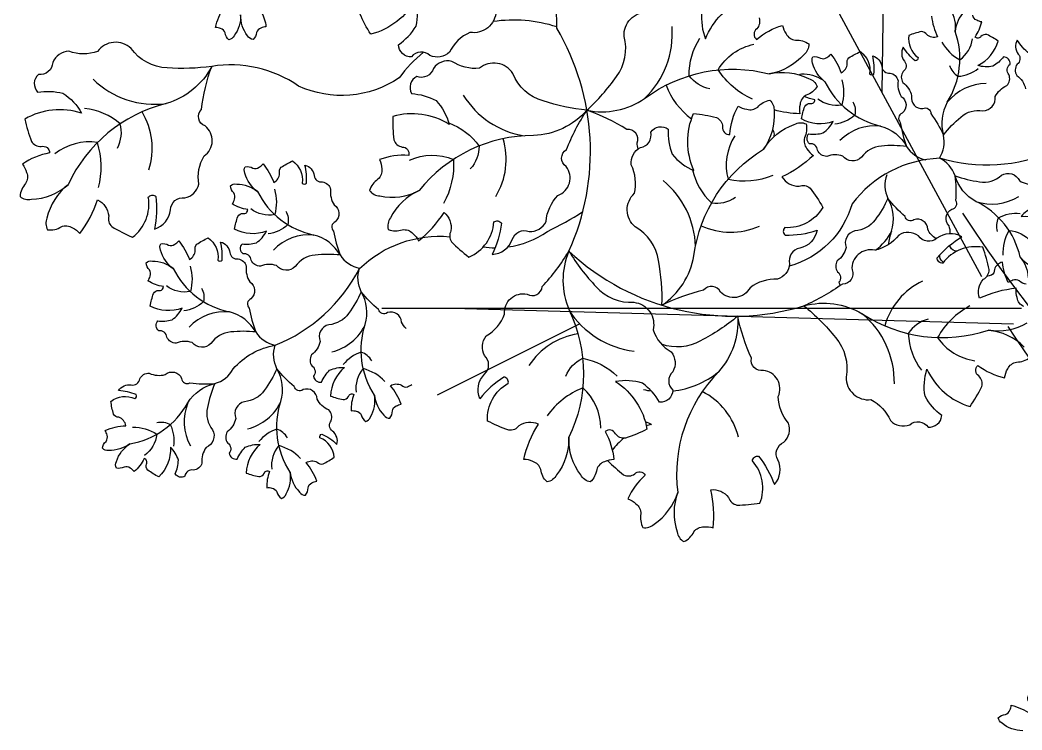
# Model space of a CAD drawing. Header units: millimetres. Extents: x 228.39 to 232.01, y 86.87 to 92.76.
# Drawn here: x 228.4269 to 228.8613, y 91.0275 to 91.3351 of the extents above; entities that cross this region are included whole.
import ezdxf

# ---------------------------------------------------------------- set-up
doc = ezdxf.new("R2010")
doc.units = ezdxf.units.MM
for name, color, linetype in [('62', 62, 'Continuous'), ('63', 63, 'Continuous'), ('CauleArvore', 253, 'Continuous')]:
    doc.layers.add(name, color=color, linetype=linetype)

msp = doc.modelspace()

# ---------------------------------------------------------------- linework, layer by layer
at = {"layer": '62'}
for points in [[(228.6596343948269, 91.33210363357485, 0.1141174530393284), (228.6319596644679, 91.33440694803514, -0.2620553651360283)], [(228.7259928079941, 91.30527370146207, -0.1876286218963192), (228.7170050413535, 91.31094420060866, -0.1520058651265381), (228.7216848950072, 91.32716895142717)], [(228.8265491857798, 91.32552559204387, 0.1413864367129372), (228.834329550604, 91.3178248803946, 0.210122964771746), (228.8398174629003, 91.32699412106773, 0.210122964771746)], [(228.7444151649609, 91.30077775079835, -0.1413864367129372), (228.7295578228377, 91.31348154611061, -0.210122964771746), (228.7450612697087, 91.32460702521436, -0.210122964771746)], [(228.6018139946433, 91.32113492545318, 0.0624996626209866), (228.5912328517979, 91.31001821376937, -0.2620553651360283), (228.5476711078539, 91.30647838716096, 0.1928727074293483), (228.5100470377525, 91.31501602857682)], [(228.5100470377525, 91.31501602857682, -0.2043996860364353), (228.4902545918323, 91.29886890716915, 0.2279428046577944), (228.4477985797738, 91.26376019096207, 0.2279428046577944)], [(228.6726686559909, 91.29598225094024, 0.2043996860364329), (228.6976954571111, 91.30109396992195, -0.2279428046577942), (228.7517451228474, 91.31176020390676, -0.2279428046577942)], [(228.8299147859857, 91.31545373549076, 0.1876286218963192), (228.8334971940567, 91.31070161862849, 0.1520058651265381), (228.8423340896749, 91.31406766960546)], [(228.783187343407, 91.30920669966049, -0.1413864367129372), (228.7831518064723, 91.29825983829161, -0.210122964771746), (228.7727827100219, 91.30084324586659, -0.210122964771746)], [(228.7758425581397, 91.30835349637543, 0.2279428046577942), (228.7999904327613, 91.28915197403549, -0.2043996860364329), (228.8112454980661, 91.28032371052468, 0.2049975904848279), (228.8195991312778, 91.27446767720737, 0.2049975904848279)], [(228.469114696165, 91.27959937074726, 0.1876286218963192), (228.4704097048075, 91.29014723604656, 0.152005865126538), (228.4548841529155, 91.29678807995307)], [(228.7879474165165, 91.29971400440756, -0.1876286218963192), (228.7887857147148, 91.29382218648857, -0.1520058651265381), (228.7801642896233, 91.28993733736169)], [(228.6726686559909, 91.29598225094024, -0.2043996860364367), (228.649576218293, 91.28506392843057, 0.2279428046577933), (228.5999280728601, 91.26118513933446)], [(228.6127901469019, 91.2905495451776, -0.1487400713347152), (228.6259244160424, 91.2804977445734, -0.1876286218963192), (228.6221328977281, 91.27057006112614, -0.1876286218963192)], [(228.7367682766088, 91.28494408590576, 0.2101229647717458), (228.7338752304052, 91.26608239367428, 0.1413864367129372), (228.7533463970458, 91.26781464653033)], [(228.705211347772, 91.21152588429904, 0.2043996860364367), (228.7190634735682, 91.23298722293816, -0.2279428046577933), (228.7492463698192, 91.27907548269614)], [(228.5957463777634, 91.27432503050285, -0.2101229647717458), (228.6148245672967, 91.27471978904244, -0.1413864367129372), (228.6105540450119, 91.25564389667225)], [(228.8748464770351, 91.27832842587652, -0.1802530025354734), (228.8256331756325, 91.27517108761465, 0.2251438523393833), (228.7875910783026, 91.25545727709991, -0.2626849896690132), (228.7604035298027, 91.2284571627068, -0.09065442908466861)], [(228.8605098675532, 91.23238084658071, 0.2279428046577942), (228.8412802937279, 91.25650638904938, -0.2043996860364329), (228.832290393644, 91.26763277337291, 0.2049975904848279), (228.825461897519, 91.2752122162758, 0.2049975904848279)], [(228.7184489291025, 91.27017498133505, 0.1487400713347152), (228.7266916577887, 91.25583604326258, 0.1876286218963192), (228.737030795815, 91.25829301998839, 0.1876286218963192)], [(228.5372117022535, 91.26174754564262, -0.1413864367129372), (228.5373422458669, 91.25080140499543, -0.210122964771746), (228.5269351495206, 91.25322720414893, -0.210122964771746)], [(228.5421152426217, 91.25232815866521, -0.1876286218963192), (228.5430428299854, 91.24644973677304, -0.1520058651265381), (228.5344813347434, 91.24243453782815)], [(228.6383888091874, 91.23677878732772, 0.1197327725187678), (228.6555244201965, 91.2434987116189, 0.03023788206227329), (228.6708810756938, 91.25207054270813, -0.1841083703680773)], [(228.8506494844868, 91.24351373765045, -0.1876286218963192), (228.8511531259297, 91.24944354435529, -0.1520058651265381), (228.8604259516561, 91.25129711560922)], [(228.5375865408264, 91.19421932685319, 0.1802530025354734), (228.5740568780381, 91.22741318657911, -0.2173875366482725), (228.6131987830821, 91.2412215989234, 0.2835782542006574)], [(228.8531607215681, 91.23319563474854, -0.1413864367129372), (228.855649017487, 91.24385600153975, -0.210122964771746), (228.8651752323047, 91.23901416437387, -0.210122964771746)], [(228.6277176333776, 91.23679908583657, 0.03334307076131927), (228.6328974114794, 91.23642267047937, 0.03023788206227329)], [(228.6648581796444, 91.23494470167184, 0.2043996860364353), (228.6649599888418, 91.20940140352646, -0.2279428046577944), (228.6648137224064, 91.15430953915654, -0.2279428046577944)], [(228.5006519126688, 91.22840194260738, -0.1413864367129372), (228.5007824562822, 91.21745580196017, -0.210122964771746), (228.4903753599359, 91.21988160111368, -0.210122964771746)], [(228.5805892374767, 91.17259789083752, -0.2279428046577942), (228.5766044670792, 91.20319102591372, 0.2043996860364329), (228.5748511583958, 91.21738752690139, -0.2049975904848279), (228.5741463304111, 91.22756492988843, -0.2049975904848279)], [(228.505555453037, 91.21898255562996, -0.1876286218963192), (228.5064830404007, 91.2131041337378, -0.1520058651265381), (228.4979215451587, 91.2090889347929)], [(228.766746037013, 91.2112651517439, -0.2043996860364353), (228.7920554280522, 91.20781476473962, 0.2279428046577944), (228.8466907740968, 91.20073564924337, 0.2279428046577944)], [(228.7380370305128, 91.20679675785644, -0.2043996860364329), (228.7296877199884, 91.18265634652973, 0.2279428046577942), (228.7120261280928, 91.13047202814444, 0.2279428046577942)], [(228.8205667982824, 91.20550998918908, 0.1876286218963192), (228.8119724904839, 91.19925919858137, 0.152005865126538), (228.8177119809726, 91.18337833530909)], [(228.4744970108892, 91.15148899029482, 0.2279428046577928), (228.4997076838312, 91.16927213621226, -0.2043996860364349), (228.5113416326053, 91.17759475404283, 0.2049975904848281), (228.5193081058829, 91.18396747854396, -0.1730102318134612), (228.5375865408264, 91.19421932685319, -0.1730102318134612)], [(228.5440294478921, 91.13925228780226, -0.2279428046577942), (228.5400446774945, 91.16984542287847, 0.2043996860364329), (228.5382913688111, 91.18404192386615, -0.2049975904848279), (228.5375865408264, 91.19421932685319, -0.2049975904848279)], [(228.5794361778522, 91.18742485516907, 0.1876286218963192), (228.5748222112884, 91.19118352179528, 0.1520058651265381), (228.5670453582409, 91.1858037838812)], [(228.6635062074756, 91.18083399653037, -0.1876286218963192), (228.670829984338, 91.18853443822074, -0.152005865126538), (228.6858211108369, 91.18076207077978)], [(228.5851105132002, 91.17844869354332, 0.1413864367129372), (228.5757157212588, 91.18406767219436, 0.210122964771746), (228.5725772730115, 91.17385286438937, 0.210122964771746)], [(228.4757409506857, 91.1587777789632, -0.1413864367129372), (228.4862372300837, 91.15566921731795, -0.210122964771746), (228.4808456141102, 91.14644302454475, -0.210122964771746)], [(228.4861884526427, 91.16068021477862, -0.1876286218963192), (228.492078568459, 91.15983003954385, -0.1520058651265381), (228.4933857058053, 91.15046454888378)], [(228.5428763882676, 91.15407925213383, 0.1876286218963192), (228.5382624217036, 91.15783791876004, 0.1520058651265381), (228.5304855686562, 91.15245818084595)], [(228.5485507236155, 91.14510309050807, 0.1413864367129372), (228.5391559316741, 91.1507220691591, 0.210122964771746), (228.5360174834267, 91.14050726135413, 0.210122964771746)]]:
    msp.add_lwpolyline(points, format="xyb", dxfattribs=at)
for centre, radius, start, end in [((228.554668698096, 91.33229124022877), 0.1049658643867444, 359.5821735404677, 54.45095799120666), ((228.5692197840578, 91.2782012615914), 0.1049658643867444, 335.6631018363221, 30.53188628706008), ((228.6710222102419, 91.32908980802115), 0.03866819170092113, 313.614132344748, 4.746641409419472), ((228.7987387349598, 91.31837342272648), 0.03559504258891227, 327.917719804394, 19.28079057527238), ((228.4854496479455, 91.33723740419033), 0.03866819170092113, 226.0055660181356, 277.1380750828056), ((228.7358215313101, 91.3171617169353), 0.03055347511947142, 199.6128700170281, 234.4005470104001), ((228.845761654079, 91.28588383734154), 0.02165418735251583, 90.01600102915677, 141.1485100938255), ((228.651815149967, 91.3230647994898), 0.03866819170092113, 212.1024550352077, 260.4901109255426), ((228.844700747316, 91.29038590487488), 0.01822652723244424, 150.1145442863874, 196.3230004717689), ((228.4536900222813, 91.27950909618193), 0.03055347511947142, 342.2726280196243, 31.13933741052608), ((228.7977120272047, 91.26761798466943), 0.02165418735251583, 83.96028596669156, 135.092795031362), ((228.6071149711048, 91.27465895916512), 0.03055347511947142, 328.3695170366965, 17.23622642759876), ((228.8145929362348, 91.28227872527259), 0.01296417636406003, 326.9698917134426, 13.30986666352196), ((228.4569397714927, 91.25859466797043), 0.02370610377805731, 81.35543052559544, 128.8215374822393), ((228.4268564855041, 91.27150061850017), 0.03525592437372765, 345.1893495015026, 17.37937132104682), ((228.8148145187072, 91.26356627279759), 0.01296417636406003, 159.9223847756048, 206.262359725683), ((228.6810971381167, 91.23575062458923), 0.03866819170092113, 1.975074499317318, 50.36273038965277), ((228.5616810577511, 91.27677503186911), 0.03559504258891227, 206.6972816068433, 258.060352377721), ((228.7872899314595, 91.24891691287814), 0.01822652723244424, 343.0670373485498, 29.2754935339308), ((228.8483274227095, 91.27698178411308), 0.02165418735251583, 251.0077929045287, 302.140301969199), ((228.734946483584, 91.27371744379478), 0.03055347511947142, 245.2289589972623, 294.095668388164), ((228.5523656629939, 91.22038397316746), 0.02165418735251583, 84.82956208829077, 135.9620711529593), ((228.5498656035428, 91.22427548161224), 0.01822652723244424, 29.65507171034712, 75.86352789572805), ((228.7852469108802, 91.2530666360192), 0.02165418735251583, 305.4219098812204, 334.101003155987), ((228.8383557061311, 91.23194356929163), 0.03559504258891227, 160.8702128665557, 170.6487373789969), ((228.5766181948867, 91.24029127087131), 0.01296417636406003, 212.6682055185941, 259.0081804686739), ((228.7364039104147, 91.31174991695707), 0.1049658643867444, 227.0304562442677, 286.8020835885392), ((228.5251212681663, 91.24342942883386), 0.03559504258891227, 206.6972816068433, 258.060352377721), ((228.8311579992054, 91.1942959276178), 0.03055347511947142, 115.3011106397776, 164.1678200306802), ((228.6976452303182, 91.23006305977769), 0.03866819170092113, 212.2986277218999, 263.4311367865714), ((228.8553224947594, 91.18014490061016), 0.03525592437372765, 118.2178321216569, 150.4078539412012), ((228.5158058734092, 91.1870383701322), 0.02165418735251583, 84.82956208829077, 135.9620711529593), ((228.5133058139581, 91.190929878577), 0.01822652723244424, 29.65507171034712, 75.86352789572805), ((228.7672862077099, 91.17812108236356), 0.03866819170092113, 359.0340486382894, 50.16655770295989), ((228.5569838581834, 91.21235265985398), 0.02165418735251583, 283.8377702129154, 334.9702792775901), ((228.540058405302, 91.20694566783607), 0.01296417636406003, 212.6682055185941, 259.0081804686739), ((228.6732346304036, 91.16886376256232), 0.03055347511947142, 98.29736539418016, 147.1640747850824), ((228.8442292462846, 91.21094274945101), 0.02370610377805731, 214.3839131457492, 261.8500201023937), ((228.7054312411655, 91.21277033471682), 0.03866819170092113, 276.5737147846837, 308.8510530801119), ((228.6840948120441, 91.14305231422085), 0.03525592437372765, 112.0573314836596, 144.2473533032041), ((228.6550175334572, 91.15808825532619), 0.02370610377805731, 0.6151653224673972, 48.08127227911143), ((228.7054312411655, 91.21277033471682), 0.03866819170092113, 257.7185440154414, 262.7330235547149), ((228.7087592933923, 91.14696641814476), 0.03055347511947142, 13.98560601692947, 62.85231540783141), ((228.5197350532435, 91.16103755642196), 0.02165418735251583, 157.6491857757407, 208.7816948404098), ((228.5204240685987, 91.17900705681873), 0.02165418735251583, 283.8377702129154, 334.9702792775901)]:
    msp.add_arc(centre, radius, start, end, dxfattribs=at)
at = {"layer": '63'}
for points in [[(228.6332704654614, 91.33892619634484, -0.4530091558014004), (228.6219773456064, 91.32973442363388, 0.1775881189196833), (228.6130889443272, 91.3211024274804, -0.3028472262875391), (228.6046369842012, 91.31971273672892, 0.4445358973400543), (228.5966229183804, 91.31912192910296, -0.4200628682774251), (228.5909911715232, 91.32439404734181, 0.1027662192553072), (228.5985912640276, 91.33238201497765, 0.1249756271620594), (228.5983824588968, 91.34413488416311, -0.2129696122085123), (228.578930194925, 91.32893320460923, -0.03433418913963757), (228.5742510889267, 91.33783918544873, -0.2633611240476315)], [(228.7225048952658, 91.33855155968025, 0.1249756271620583), (228.7240906129596, 91.3269042839014, -0.2129696122085104), (228.7416258159419, 91.34428238193485, -0.03433418913963267)], [(228.5313496919073, 91.33891026706219, -0.105188829234163), (228.5335495143392, 91.33211852577696, 0.1018354407082667), (228.5313372728016, 91.33159304381759, 0.2548810045278109), (228.5294357505014, 91.32965850764329, -0.1744881383592944), (228.5279237578355, 91.32662785369439, -0.2361518438993939), (228.5255978161382, 91.32829377289798, -0.172045804718615), (228.5225560116482, 91.33739041617788, -0.1720458047186181), (228.5197095735625, 91.32823076095833, -0.2361518438993874), (228.5174198154994, 91.32651544769683, -0.174488138359288), (228.5158433125561, 91.3295130506808, 0.2548810045278096), (228.513900826302, 91.33140645090802, 0.1018354407082642), (228.5116778459816, 91.3318844701604, -0.08115707204633878), (228.5151393220246, 91.3404657404325, 0.2683901017028241)], [(228.6948843110365, 91.27920631655947, -0.08379440785387525), (228.6944885219928, 91.2818545997223, 0.5541101838924969), (228.6899668362734, 91.28765734250327, 0.05360560279891149), (228.6726686559909, 91.29598225094024, 0.05303807838268959), (228.6854418133782, 91.3105872702811, 0.2299676780149515), (228.688832499654, 91.32798543003791, -0.453009155801419), (228.6989696939161, 91.33843820642142, 0.1775881189196565)], [(228.7473171079947, 91.33598661660393, -0.263361124047625), (228.7463033126486, 91.3312866146859, 0.4961733732722903), (228.7462017945829, 91.32670080753523, -0.105188829234163), (228.7574056178489, 91.33278328769887, 0.1018354407082667), (228.7590514318241, 91.3290714519475, 0.2548810045278109), (228.7630692842401, 91.32636579768548, -0.1744881383592944), (228.7688840390713, 91.32470236061974, -0.2361518438993939), (228.7667199665372, 91.32007441859584, -0.172045804718615), (228.7517451228474, 91.31176020390676, -0.1720458047186181), (228.7687558112026, 91.30975805728089, -0.2361518438993874), (228.7725157500098, 91.30629916765048, -0.174488138359288), (228.7677688345601, 91.30255147631688, 0.2548810045278096), (228.7650800381754, 91.29852232292886, 0.1018354407082642), (228.7649676907047, 91.29446352922484, -0.05521114289692754), (228.7538098670444, 91.29612279935392, 0.2683901017028241)], [(228.8220698258434, 91.33670168244946, 0.08115707204633878), (228.8246483091408, 91.32781509481619, -0.2683901017028241), (228.819992264724, 91.32874871919617, 0.2633611240475965), (228.8176542924129, 91.33008424427986, 0.03433418913963283), (228.8122634558857, 91.32844763100528, 0.2816703646801006), (228.8162430885195, 91.31878172795727, -0.447648090788793), (228.815023911062, 91.31740660175288, -0.08047336285184804), (228.809785737354, 91.32330012593323, 0.299054732626132), (228.8102726753027, 91.31725158823745, -0.4445358973400594), (228.8097544529617, 91.31278147106477, 0.3028472262875131), (228.8096295661993, 91.30798644720242, -0.1775881189196616), (228.8134422273716, 91.30218938503891, 0.5077713489282268), (228.8183101863149, 91.29678336252614, -0.5541101838924969), (228.8217587414005, 91.29452976428975, -0.05360560279891149), (228.8272088850008, 91.28526330322134, -0.05303807838268959), (228.8347655587336, 91.29307064475807, -0.2299676780149515), (228.8443172352814, 91.29577181320366, 0.453009155801419), (228.8496792426325, 91.30191505060276, -0.1775881189196565), (228.8546816121344, 91.30672323261983, 0.3028472262875298), (228.8556222815072, 91.31142674106297, -0.4445358973400413), (228.8561074013841, 91.31590057170767, 0.4200628682774436), (228.8532653110389, 91.31915409656723, -0.1027662192553072), (228.848648214775, 91.3150545269743, -0.1249756271620583), (228.8420745319856, 91.31539791413682, 0.2129696122085104), (228.8509573530455, 91.32599172981946, 0.03433418913963267), (228.8460631440445, 91.32878213117533, 0.263361124047625), (228.8434873678874, 91.3279978359721, -0.4961733732722903), (228.8409329029937, 91.3277279616688, 0.105188829234163), (228.8438064010104, 91.33426324877537, -0.1018354407082667), (228.8416584267312, 91.33500913777928, -0.2548810045278109), (228.8399616788963, 91.33712556496981, 0.1744881383592944)], [(228.8362809302328, 91.33887036592616, 0.172045804718615), (228.832337312454, 91.33012683275405, 0.1720458047186181), (228.8304290571495, 91.33952683569073, 0.2361518438993874)], [(228.8644084905782, 91.32052281135358, -0.08047336285184804), (228.8591703168702, 91.32641633553395, 0.299054732626132), (228.8596572548188, 91.32036779783817, -0.4445358973400594), (228.8591390324778, 91.31589768066547, 0.3028472262875131), (228.8590141457154, 91.31110265680313, -0.1775881189196616), (228.8628268068878, 91.30530559463963, 0.5077713489282268)], [(228.7646379420812, 91.31136270280861, -0.1823380578218932), (228.7668649590504, 91.31173050808826, -0.172045804718615), (228.7758425581397, 91.30835349637543, -0.1720458047186181), (228.7705299186677, 91.31633956896201, -0.2361518438993874), (228.7706430294092, 91.31919832700223, -0.174488138359288), (228.7739635290617, 91.31853104352587, 0.2548810045278096), (228.7766579941425, 91.31884421312182, 0.1018354407082642), (228.7784310280238, 91.32026776317939, -0.08115707204633878), (228.7829069173539, 91.31216921821233, 0.2683901017028241), (228.7855315558749, 91.31612670184816, -0.2633611240475965), (228.7862354594665, 91.31872559805821, -0.03433418913963283), (228.7911995671648, 91.32138966566862, -0.2816703646801006), (228.7952386819898, 91.3117484671402, 0.447648090788793), (228.797073337785, 91.31164167826434, 0.08047336285184804)], [(228.797073337785, 91.31164167826434, 0.08047336285184804), (228.7965949894543, 91.31951208320524, -0.299054732626132), (228.8005364023681, 91.31489827988631, 0.4445358973400594), (228.8040689908699, 91.31211057107632, -0.3028472262875131), (228.8075541573032, 91.30881489732484, 0.1775881189196616), (228.8089702410362, 91.30202247347148, -0.5077713489282268), (228.8093645035061, 91.29475840706299, 0.5541101838924969), (228.808527199154, 91.2907247785958, 0.05360560279891149), (228.8112454980661, 91.28032371052468, 0.05303807838268959), (228.8003811816998, 91.28048033002209, 0.2299676780149515), (228.7917263256345, 91.2756198462669, -0.453009155801419), (228.7835898547704, 91.27615681037543, 0.1775881189196565), (228.7766530205038, 91.27600632682065, -0.3028472262875298), (228.7726569389702, 91.27865947267418, 0.4445358973400413), (228.7691450821542, 91.28147325369555, -0.4200628682774436), (228.768845970031, 91.2857829443434, 0.1027662192553072), (228.7750088775786, 91.28616059406937, 0.1249756271620583), (228.7794050664525, 91.29106005766708, -0.2129696122085104), (228.7656307320327, 91.29224376032946, -0.03433418913963267), (228.7671080279649, 91.29768041538581, -0.263361124047625), (228.7694815475247, 91.29895169296212, 0.4961733732722903), (228.7714755858293, 91.30057093175635, -0.07000139340616839), (228.7669081587121, 91.3019809025543, 0.1018354407082667)], [(228.7531420202165, 91.2877561715774, -0.1165430605391474), (228.7538463046849, 91.2856247420425, -0.004008262913707361), (228.7536694273877, 91.28446228521793, -0.2816703646801006)], [(228.8301890517238, 91.24250320485359, 0.08789902130899625), (228.8296441321327, 91.24597612524845, -0.5077713489282268), (228.8308880913664, 91.25314373775939, 0.5541101838924969), (228.8326082014458, 91.2568870596136, 0.05360560279891149), (228.832290393644, 91.26763277337291, 0.05303807838268959), (228.8428431758692, 91.26504497757678, 0.2299676780149515), (228.8523672637065, 91.26784186633272, -0.453009155801419), (228.8601763554414, 91.26549483100028, 0.1775881189196565), (228.8669704204679, 91.2640866423204, -0.3028472262875298)], [(228.8241099393788, 91.24031169147514, -0.140065914486193), (228.8203987857403, 91.2444201383334, 0.5077713489282268), (228.8144429634208, 91.24859749206284, -0.5541101838924969), (228.8105770240735, 91.25002078056208, -0.05360560279891149), (228.8031885394871, 91.25782985614839, -0.05303807838268959), (228.7975740974281, 91.24852738657627, -0.2299676780149515), (228.7888708995677, 91.24375400382922, 0.453009155801419), (228.7850222859246, 91.2365652166157, -0.1775881189196565), (228.7812249161751, 91.2307581263006, 0.3028472262875298), (228.7813624398092, 91.2259634482307, -0.4445358973400413), (228.781892441363, 91.22149471235964, 0.132420092724567), (228.7825229736407, 91.22005193305914, -0.1027662192553072)], [(228.866296721536, 91.25382221447146, 0.1249756271620583), (228.8609142073589, 91.25003278690352, -0.2129696122085104), (228.8740727522818, 91.24579178039419, -0.03433418913963267)], [(228.8620724126277, 91.21098090165533, -0.2548810045278165), (228.8591237949768, 91.21482399376605, -0.1018354407082663), (228.8587440648245, 91.21886654658542, 0.08115707204633889), (228.8427985804714, 91.21453474112307, -0.268390101702822), (228.8446080091521, 91.22281931378366, 0.2633611240476109), (228.8470640732005, 91.22695278066067, 0.034334189139633), (228.844306952374, 91.23662794538299, 0.2816703646800977), (228.8269271588921, 91.22981830406644, -0.4476480907887908), (228.82450924702, 91.23203716940141, -0.0804733628518486), (228.8351921535993, 91.24120932009833, 0.2990547326261485), (228.8243778780524, 91.24052501680329, -0.4445358973400563), (228.8164125571813, 91.24158707520607, 0.3028472262875256), (228.8078550939015, 91.24195679479104, -0.1775881189196615), (228.7973880400357, 91.23532687637035, 0.5077713489282397), (228.787586873843, 91.22680080755563, -0.5541101838924329), (228.7834576474754, 91.220712543835, -0.0536056027989116), (228.766746037013, 91.2112651517439, -0.05303807838268965), (228.7804544169308, 91.19753414815293, -0.229967678014949), (228.7849849173827, 91.1803974249539, 0.4530091558014059), (228.7957892816979, 91.17063581886812, -0.1775881189196614), (228.8042209745147, 91.16155718509766, 0.3028472262875249), (228.8125900763229, 91.15973372539692, -0.4445358973400437), (228.8205630404421, 91.15873065621423, 0.420062868277418), (228.8264590284339, 91.16370550585896, -0.1027662192553043), (228.8192807387482, 91.17207456734842, -0.1249756271620578), (228.8200950119296, 91.18380105415646, 0.2129696122085104), (228.8387379242245, 91.16761700472333, 0.03433418913963278), (228.8438698276048, 91.17626998659962, 0.2633611240475967), (228.8425483316148, 91.18089291287869, -0.4961733732722993), (228.84214465729, 91.18546204629548, 0.1051888292341508), (228.8537251624441, 91.18013155653405, -0.1018354407082692), (228.8551226451142, 91.18394383544208, -0.2548810045278139), (228.8589533492785, 91.18690852912412, 0.1744881383592873), (228.864645766661, 91.18895175719805, 0.2361518438993992)], [(228.8329471079025, 91.23489444483309, 0.06645151050785239), (228.8321594988824, 91.23504612540434, -0.1966975875028096), (228.8298404817864, 91.23735786372715, 0.1775881189196616)], [(228.8271932533053, 91.23016089217205, 0.01988486331478412), (228.8268637810667, 91.23045160723879, -0.2768544380593153), (228.8256295007836, 91.23331434832892, 0.3028472262875131)], [(228.8685021090506, 91.22707749204179, -0.172045804718615), (228.8605098675532, 91.23238084658071, -0.1720458047186181), (228.8638973106742, 91.22340717828847, -0.2361518438993874)], [(228.8631463070743, 91.22064651076677, -0.174488138359288), (228.8600598603605, 91.22204108305336, 0.2548810045278096), (228.857363757783, 91.22233982735749, 0.1018354407082642), (228.8553167576467, 91.22134991102132, -0.08115707204633878), (228.8527699845102, 91.23024563822432, 0.2683901017028241), (228.8493250840851, 91.22697714236931, -0.2633611240475965), (228.8480565658514, 91.22460214694452, -0.01359188383691224), (228.8459291162949, 91.22392548600281, -0.2816703646801006)], [(228.5943814682114, 91.20143516499664, -0.08789902130899625), (228.5922628647666, 91.20424045159046, 0.5077713489282268), (228.5862443526404, 91.20832696789033, -0.5541101838924969), (228.5823572652972, 91.20969144184592, -0.05360560279891149), (228.5748511583958, 91.21738752690139, -0.05303807838268959), (228.5693784916407, 91.20800095040285, -0.2299676780149515), (228.5607487131164, 91.20309607951098, 0.453009155801419), (228.557009604562, 91.19584973175546, -0.1775881189196565), (228.5533007720749, 91.18998569930964, 0.3028472262875298), (228.5535110206542, 91.1851936594435, -0.4445358973400413), (228.5541087570659, 91.18073347860475, 0.4200628682774436), (228.5576458256033, 91.17825314642856, -0.1027662192553072), (228.5611498302067, 91.18333704262113, -0.1249756271620583), (228.5676151987025, 91.18457406742786, 0.2129696122085104), (228.5615204805068, 91.1721648832961, 0.03433418913963267), (228.5669396043669, 91.17062452033186, 0.263361124047625), (228.5692534252493, 91.17200146430353, -0.4961733732722903), (228.5716694483626, 91.17287379185036, 0.105188829234163), (228.570440452445, 91.16584125763772, -0.1018354407082667), (228.5727044237657, 91.16563012315552, -0.2548810045278109), (228.5748576594295, 91.16398033727728, 0.1744881383592944), (228.5767783855829, 91.16119075017102, 0.2361518438993939), (228.5788486639561, 91.16316539926126, 0.172045804718615), (228.5805892374767, 91.17259789083752, 0.1720458047186181), (228.5846879199608, 91.16392596513374, 0.2361518438993874), (228.5871949415536, 91.1625475115416, 0.174488138359288), (228.588337016618, 91.16573602996354, -0.2548810045278096), (228.5899958097123, 91.16788233440099, -0.1018354407082642), (228.5921301619208, 91.16866635261525, 0.08115707204633878), (228.5875033150037, 91.17667961059713, -0.2683901017028241), (228.5922475821659, 91.17688536090085, 0.2633611240475965), (228.5948369153403, 91.17614705507762, 0.01359188383691224), (228.5968019207797, 91.17720661407495, 0.2816703646801006)], [(228.7470714673834, 91.14608066362837, -0.08047336285184804), (228.753969217028, 91.13380573425061, 0.299054732626132), (228.7554201006999, 91.14454406573992, -0.4445358973400594), (228.7580244019248, 91.15214616543415, 0.3028472262875131), (228.760066007441, 91.16046474207158, -0.1775881189196616), (228.7556187203562, 91.17202919936449, 0.5077713489282268), (228.7491814861927, 91.18331275928561, -0.5541101838924969), (228.744021770279, 91.18855630743711, -0.05360560279891149), (228.7380370305128, 91.20679675785644, -0.05303807838268959), (228.7218831939269, 91.19604902771745, -0.2180849490682808), (228.7050471790755, 91.19463829577741, 0.453009155801419)], [(228.8621812482343, 91.19342693386876, 0.1720458047186156), (228.8466907740968, 91.20073564924337, 0.1720458047186174), (228.8635324261232, 91.20385508291807, 0.2361518438993921)], [(228.6979432102958, 91.16118474866553, -0.03141369572532032), (228.7006391088026, 91.15987357347285, 0.01899843887319681), (228.6984252780486, 91.15924484650726, 0.03433418913963267)], [(228.688614240689, 91.15388102587202, 0.05910347658363043), (228.6836622298733, 91.14874131220667, 0.03433418913963267)], [(228.6816430598034, 91.14422550332138, 0.03174146131471042), (228.6885895409643, 91.13803858426179, 0.263361124047625), (228.6933818976532, 91.13842732119167, -0.4961733732722903), (228.6979414199631, 91.13792663222053, 0.105188829234163), (228.6904423181393, 91.12761713695863, -0.1018354407082667), (228.6939062902704, 91.12549880616271, -0.2548810045278109), (228.6960617268433, 91.12116085777637, 0.1744881383592944), (228.6969483200875, 91.1151781870485, 0.2361518438993939), (228.7018200733287, 91.11671671805777, 0.172045804718615), (228.7120261280928, 91.13047202814444, 0.1720458047186181), (228.7117803991901, 91.11334568216125, 0.2361518438993874), (228.7147163870705, 91.10916464969594, 0.174488138359288), (228.7190541748354, 91.11337914775925, -0.2548810045278096), (228.7234011160641, 91.11551639013584, -0.1018354407082642), (228.7274395955399, 91.11509554359657, 0.08115707204633878), (228.7263206808232, 91.13158102325819, -0.2683901017028241), (228.7340891839205, 91.12818123856725, 0.2633611240475965), (228.7376603948019, 91.12496188275058, 0.03433418913963283), (228.7476884685933, 91.12576703099163, 0.2816703646801006), (228.7444213111337, 91.14414511898974, -0.447648090788793), (228.7470714673834, 91.14608066362837, -0.08047336285184804)], [(228.8616271753142, 91.02718563946839, -0.1720458047186181), (228.8526161610955, 91.03047244890416, -0.2361518438993874), (228.851013782355, 91.03284261217797, -0.174488138359288), (228.8540842352681, 91.03427205405801, 0.2548810045278096), (228.8560695107743, 91.03612053950083, 0.1018354407082642), (228.8566546547014, 91.0383177537587, -0.08115707204633878), (228.8650581692607, 91.03444464661699, 0.2683901017028241), (228.8648283253012, 91.03918780757229, -0.2633611240475965), (228.8638558587555, 91.04169859441993, -0.03433418913963283), (228.8662770170031, 91.0467855988639, -0.2816703646801006), (228.875242500501, 91.04141091159092, 0.447648090788793), (228.8767838511626, 91.04241171321411, 0.08047336285184804), (228.8717361024059, 91.0484691320991, -0.299054732626132), (228.8776446819806, 91.04708688601666, 0.4445358973400594), (228.8821421279216, 91.04693364783628, -0.3028472262875131), (228.8869022828316, 91.04634307542221, 0.1775881189196616), (228.892066930022, 91.04170963886371, -0.5077713489282268), (228.8966877447342, 91.03609090456871, 0.5541101838924969), (228.8984026614075, 91.03234520063049, 0.05360560279891149), (228.9067541709604, 91.0255758835169, 0.05303807838268959)]]:
    msp.add_lwpolyline(points, format="xyb", dxfattribs=at)
for points in [[(228.4388866324124, 91.24421999997163, 0.1744881383592826), (228.4447921654387, 91.24552501962413, -0.2548810045278165), (228.449613545976, 91.24505812270007, -0.1018354407082663), (228.4528278243911, 91.2425772271852, 0.08115707204633889), (228.4605418015348, 91.25718946748042, -0.268390101702822), (228.4653632598436, 91.25021367246518, 0.2633611240476109), (228.4667089600031, 91.2455977337617, 0.034334189139633), (228.475663000521, 91.24101126605119, 0.2816703646800977), (228.4825443613507, 91.25836278787102, -0.4476480907887908), (228.4858162750614, 91.25861624766155, -0.0804733628518486), (228.4852316431221, 91.24454816154852, 0.2990547326261485), (228.49211065643, 91.25292049709557, -0.4445358973400563), (228.4983222676366, 91.25801855465211, 0.3028472262875256), (228.5044318244588, 91.26402190253414, -0.1775881189196615), (228.5067275756007, 91.27619747486517, 0.5077713489282397), (228.5071828368201, 91.28918013427656, -0.5541101838924329), (228.5055498537922, 91.2963530578059, -0.0536056027989116), (228.5100470377525, 91.31501602857682, -0.05303807838268965), (228.4906553985531, 91.31436451591532, -0.229967678014949), (228.4750367634148, 91.32274610005922, 0.4530091558014059), (228.4605284011016, 91.32150889974432, -0.1775881189196614), (228.4481383220048, 91.32154012263894, 0.3028472262875249), (228.4410945906443, 91.31666644652351, -0.4445358973400437), (228.4349208859568, 91.31152254964827, 0.420062868277418), (228.4345343763443, 91.30381784889437, -0.1027662192553043), (228.4455504732881, 91.30335455508667, -0.1249756271620578), (228.4535670771601, 91.29475760236882, 0.2129696122085104), (228.429015089079, 91.29217273947953, 0.03433418913963278), (228.4318387299362, 91.28251677862801, 0.2633611240475967), (228.4361198948846, 91.28032830296719, -0.4961733732722993), (228.4397354499833, 91.27750559248449, 0.1051888292341508), (228.4279366894126, 91.27267739719905, -0.1018354407082692), (228.4297699320243, 91.26905446333095, -0.2548810045278139), (228.4293232399754, 91.26423116889292, 0.1744881383592873), (228.4269325810698, 91.25867570792052, 0.2361518438993992), (228.4318856937969, 91.25742361702048, 0.1720458047186156), (228.4477985797738, 91.26376019096207, 0.1720458047186174), (228.4385868305526, 91.24932011527962, 0.2361518438993921)], [(228.5829588230247, 91.25885776539515, 0.1720458047186142), (228.5999280728601, 91.26118513933446, 0.1720458047186181), (228.587516524034, 91.24938151424863, 0.2361518438993757), (228.5865820832034, 91.24435877817714, 0.1744881383592802), (228.592628175506, 91.24420657933963, -0.2548810045278265), (228.5971961198196, 91.2425948759642, -0.1018354407082649), (228.5997201194906, 91.23941433293714, 0.08115707204633917), (228.610719143656, 91.25174496460087, -0.2683901017028146), (228.6137232005542, 91.24381503279339, 0.263361124047613), (228.6139203551144, 91.23901097938895, 0.034334189139631), (228.621510033119, 91.23240739585856, 0.2816703646801013), (228.6323590303836, 91.24759711918337, -0.4476480907887236), (228.6355959897749, 91.24705697559592, -0.08047336285184782), (228.6316481952738, 91.23354151186118, 0.2990547326261498), (228.6403373881879, 91.2400156722782, -0.4445358973400735), (228.6475919856206, 91.24347184367457, 0.302847226287535), (228.6549650423492, 91.24783130520483, -0.1775881189196651), (228.6601190915114, 91.25909855030412, 0.5077713489282355), (228.6636804982691, 91.27159147190301, -0.5541101838924959), (228.6638188714705, 91.27894662780783, -0.05360560279891149), (228.6726686559909, 91.29598225094024, -0.05303807838268965), (228.6536885792302, 91.30000926295222, -0.2299676780149539), (228.6405414497439, 91.31189815283372, 0.4530091558014004), (228.62616085717, 91.31418327839998, -0.1775881189196833), (228.6141412670726, 91.3171906840568, 0.3028472262875391), (228.6061328422876, 91.31415226295027, -0.4445358973400543), (228.5989040265375, 91.31064248696292, 0.4200628682774251), (228.5966775490603, 91.30325637828301, -0.1027662192553072), (228.6072595916374, 91.30015970136691, -0.1249756271620594), (228.6129756543268, 91.28988837423726, 0.2129696122085123), (228.5885218623322, 91.29327860903362, 0.03433418913963757), (228.5889426387099, 91.28322706811214, 0.2633611240476315), (228.5925725316666, 91.28007402574701, -0.4961733732723008), (228.5954039204368, 91.27646526269395, 0.1051888292341653), (228.5827907006246, 91.27461353196558, -0.1018354407082685), (228.5836997142643, 91.27065624470171, -0.2548810045278082), (228.5821071639571, 91.2660815877155, 0.1744881383592801), (228.5784516728184, 91.26126331197067, 0.2361518438994192)], [(228.7537788016903, 91.29559302400118, -0.1720458047186142), (228.7492463698192, 91.27907548269614, -0.1720458047186181), (228.762575583938, 91.28983206953428, -0.2361518438993757), (228.7676774824428, 91.29009981746849, -0.1744881383592802), (228.7670355514879, 91.2840859733345, 0.2548810045278265), (228.7680343502592, 91.27934613113914, 0.1018354407082649), (228.770856461924, 91.27642686512914, -0.08115707204633917), (228.7571900141152, 91.26713971195352, 0.2683901017028146), (228.7646575560992, 91.26312175313889, -0.263361124047613), (228.7693942756637, 91.26229635214494, -0.034334189139631), (228.7749456158316, 91.25390628957085, -0.2816703646801013), (228.7584644363866, 91.2451427765518, 0.4476480907887236), (228.7585754580833, 91.24186293884566, 0.08047336285184782), (228.7724918895078, 91.24400438176916, -0.2990547326261498), (228.7649342294002, 91.23623916443142, 0.4445358973400735), (228.7605566155805, 91.22950041069828, -0.302847226287535), (228.7552679778043, 91.22276266769124, 0.1775881189196651), (228.7434221779887, 91.21913057991387, -0.5077713489282355), (228.7305701259071, 91.21723810389986, 0.5541101838924959), (228.7232603343913, 91.21806539678742, 0.05360560279891149), (228.705211347772, 91.21152588429904, 0.05303807838268965), (228.7037079384003, 91.23087013150197, 0.2299676780149539), (228.6936456693878, 91.24546271381854, -0.4530091558014004), (228.6932659819953, 91.26001878056456, 0.1775881189196833), (228.6918606561894, 91.27232894280043, -0.3028472262875391), (228.6959229751642, 91.27986979387332, 0.4445358973400543), (228.7003503500031, 91.28657595944443, -0.4200628682774251), (228.7079646372158, 91.28781468202435, 0.1027662192553072), (228.7096469670483, 91.27691794859817, 0.1249756271620594), (228.7190800657457, 91.26990437727983, -0.2129696122085123), (228.7189256958602, 91.2945915764897, -0.03433418913963757), (228.7288352695966, 91.29285638888585, -0.2633611240476315), (228.7314851038207, 91.28884438469619, 0.4961733732723008), (228.7346914304869, 91.28556423188716, -0.1051888292341653), (228.7381811260388, 91.29782572631787, 0.1018354407082685), (228.7419850458942, 91.2964056481439, 0.2548810045278082), (228.7467290312857, 91.29738457900332, -0.1744881383592801), (228.7519850424177, 91.30037669257055, -0.2361518438994192)], [(228.5510591570915, 91.26439291048978, 0.08047336285184804), (228.5504614607319, 91.2722551525441, -0.299054732626132), (228.5544724167293, 91.26770167598106, 0.4445358973400594), (228.5580468914148, 91.26496788142866, -0.3028472262875131), (228.5615816559011, 91.26172546094845, 0.1775881189196616), (228.5631006255294, 91.2549553024414, -0.5077713489282268), (228.5636050468536, 91.2476980534578, 0.5541101838924969), (228.5628290336417, 91.24365218634627, 0.05360560279891149), (228.5657048158561, 91.23329355503459, 0.05303807838268959), (228.5548393737499, 91.23328533235109, 0.2299676780149515), (228.5462592528793, 91.22829410387595, -0.453009155801419), (228.5381155720673, 91.22870756657917, 0.1775881189196565), (228.5311818191588, 91.22845186060127, -0.3028472262875298), (228.5271459462587, 91.23104407596229, 0.4445358973400413), (228.5235918053276, 91.23380425424894, -0.4200628682774436), (228.5232273446724, 91.23810891102657, 0.1027662192553072), (228.5293838135603, 91.23858001567436, 0.1249756271620583), (228.5337051659941, 91.24354561063397, -0.2129696122085104), (228.5199144587129, 91.24452020459424, -0.03433418913963267), (228.5213091043247, 91.24997864622996, -0.263361124047625), (228.523663063979, 91.25128578651432, 0.4961733732722903), (228.5256323070807, 91.25293509080382, -0.105188829234163), (228.5189360623593, 91.25541042412469, 0.1018354407082667), (228.519892412591, 91.25747331969765, 0.2548810045278109), (228.5195496721666, 91.2601641831779, -0.1744881383592944), (228.5181048743712, 91.26322744035123, -0.2361518438993939), (228.5208529073433, 91.26402343429383, -0.172045804718615), (228.52988070636, 91.26078301172421, -0.1720458047186181), (228.5244475204195, 91.26868756636392, -0.2361518438993874), (228.5245172475008, 91.27154771141383, -0.174488138359288), (228.5278474884585, 91.27093088052709, 0.2548810045278096), (228.5305368922951, 91.27128489221042, 0.1018354407082642), (228.5322881252314, 91.27273517739387, -0.08115707204633878), (228.5368863636656, 91.26470546885739, 0.2683901017028241), (228.5394506605493, 91.26870231581287, -0.2633611240475965), (228.5401150548897, 91.27131159194572, -0.03433418913963283), (228.5450381743112, 91.27405066416713, -0.2816703646801006), (228.5492230923342, 91.26447185324014, 0.447648090788793)], [(228.5144993675068, 91.23104730745453, 0.08047336285184804), (228.5139016711472, 91.23890954950886, -0.299054732626132), (228.5179126271445, 91.23435607294581, 0.4445358973400594), (228.5214871018301, 91.23162227839342, -0.3028472262875131), (228.5250218663164, 91.22837985791321, 0.1775881189196616), (228.5265408359447, 91.22160969940614, -0.5077713489282268), (228.5270452572689, 91.21435245042255, 0.5541101838924969), (228.5262692440569, 91.21030658331102, 0.05360560279891149), (228.5291450262714, 91.19994795199935, 0.05303807838268959), (228.5182795841652, 91.19993972931584, 0.2299676780149515), (228.5096994632946, 91.19494850084071, -0.453009155801419), (228.5015557824825, 91.19536196354393, 0.1775881189196565), (228.4946220295741, 91.19510625756602, -0.3028472262875298), (228.490586156674, 91.19769847292704, 0.4445358973400413), (228.4870320157429, 91.2004586512137, -0.4200628682774436), (228.4866675550876, 91.20476330799133, 0.1027662192553072), (228.4928240239756, 91.20523441263911, 0.1249756271620583), (228.4971453764094, 91.21020000759873, -0.2129696122085104), (228.4833546691282, 91.211174601559, -0.03433418913963267), (228.48474931474, 91.21663304319472, -0.263361124047625), (228.4871032743943, 91.21794018347907, 0.4961733732722903), (228.489072517496, 91.21958948776857, -0.105188829234163), (228.4823762727746, 91.22206482108945, 0.1018354407082667), (228.4833326230063, 91.2241277166624, 0.2548810045278109), (228.4829898825819, 91.22681858014266, -0.1744881383592944), (228.4815450847865, 91.22988183731597, -0.2361518438993939), (228.4842931177586, 91.23067783125859, -0.172045804718615), (228.4933209167753, 91.22743740868897, -0.1720458047186181), (228.4878877308348, 91.23534196332868, -0.2361518438993874), (228.4879574579161, 91.23820210837857, -0.174488138359288), (228.4912876988738, 91.23758527749185, 0.2548810045278096), (228.4939771027104, 91.23793928917517, 0.1018354407082642), (228.4957283356466, 91.23938957435863, -0.08115707204633878), (228.5003265740809, 91.23135986582214, 0.2683901017028241), (228.5028908709646, 91.23535671277763, -0.2633611240475965), (228.503555265305, 91.23796598891047, -0.03433418913963283), (228.5084783847265, 91.24070506113189, -0.2816703646801006), (228.5126633027495, 91.2311262502049, 0.447648090788793)], [(228.655383404097, 91.13501417789278, -0.1744881383592826), (228.6526399612842, 91.1404041610237, 0.2548810045278165), (228.6492167009646, 91.14383125772602, 0.1018354407082663), (228.6452588475886, 91.14473780333415, -0.08115707204633889), (228.6516441585187, 91.1599775806994, 0.268390101702822), (228.6431938522565, 91.15927012017545, -0.2633611240476109), (228.6387740161126, 91.1573772790584, -0.034334189139633), (228.6295439302787, 91.16137928395032, -0.2816703646800977), (228.6385737608056, 91.17771607056787, 0.4476480907887908), (228.6366911119543, 91.18040406136001, 0.0804733628518486), (228.626197324844, 91.17101612902795, -0.2990547326261485), (228.6282937802296, 91.18164729554063, 0.4445358973400563), (228.6282853736755, 91.18968310501826, -0.3028472262875256), (228.6290409746519, 91.1982151585531, 0.1775881189196615), (228.6369861762651, 91.20772246133663, -0.5077713489282397), (228.646723838792, 91.21632098659877, 0.5541101838924329), (228.6533009922562, 91.21961621312134, 0.0536056027989116), (228.6648581796444, 91.23494470167184, 0.05303807838268965), (228.6766730604076, 91.21955416132593, 0.229967678014949), (228.6930677361129, 91.21281566558405, -0.4530091558014059), (228.7013282931587, 91.2008245672639, 0.1775881189196614), (228.7092229001934, 91.19127521049698, -0.3028472262875249), (228.7099331863961, 91.18273926509727, 0.4445358973400437), (228.7098821108319, 91.174703613542, -0.420062868277418), (228.7041770845454, 91.16951088030612, 0.1027662192553043), (228.6968215658993, 91.17772461139936, 0.1249756271620578), (228.6850895585016, 91.17845504695102, -0.2129696122085104), (228.6986892456402, 91.15785091764103, -0.03433418913963278), (228.6894380397891, 91.15389797975178, -0.2633611240475967), (228.6850283166998, 91.1558142629536, 0.4961733732722993), (228.6805515693224, 91.15681359576084, -0.1051888292341508), (228.6843174968472, 91.14463410436763, 0.1018354407082692), (228.6803548856247, 91.14374858723869, 0.2548810045278139), (228.6769134761159, 91.14033971592768, -0.1744881383592873), (228.6741414518523, 91.13496437611512, -0.2361518438993992), (228.6700280855381, 91.13799443797514, -0.1720458047186156), (228.6648137224064, 91.15430953915654, -0.1720458047186174), (228.659512801667, 91.13802235558343, -0.2361518438993921)], [(228.5578026212399, 91.15574039989595, -0.08047336285184804), (228.5642970933633, 91.15126894343337, 0.299054732626132), (228.5623792451198, 91.1570260064813, -0.4445358973400594), (228.5618145398008, 91.1614904896356, 0.3028472262875131), (228.5607902674998, 91.16617650252473, -0.1775881189196616), (228.5557030751819, 91.17089484855522, 0.5077713489282268), (228.5496845630557, 91.17498136485509, -0.5541101838924969), (228.5457974757124, 91.17634583881066, -0.05360560279891149), (228.5382913688111, 91.18404192386615, -0.05303807838268959), (228.5328187020561, 91.1746553473676, -0.2299676780149515), (228.5241889235317, 91.16975047647574, 0.453009155801419), (228.5204498149773, 91.16250412872022, -0.1775881189196565), (228.5167409824902, 91.1566400962744, 0.3028472262875298), (228.5169512310695, 91.15184805640826, -0.4445358973400413), (228.5175489674812, 91.1473878755695, 0.4200628682774436), (228.5210860360186, 91.14490754339332, -0.1027662192553072), (228.5245900406219, 91.14999143958589, -0.1249756271620583), (228.5310554091178, 91.15122846439262, 0.2129696122085104), (228.5249606909221, 91.13881928026086, 0.03433418913963267), (228.5303798147822, 91.13727891729661, 0.263361124047625), (228.5326936356646, 91.13865586126829, -0.4961733732722903), (228.5351096587779, 91.13952818881512, 0.105188829234163), (228.5338806628603, 91.13249565460247, -0.1018354407082667), (228.536144634181, 91.13228452012028, -0.2548810045278109), (228.5382978698448, 91.13063473424204, 0.1744881383592944), (228.5402185959981, 91.12784514713577, 0.2361518438993939), (228.5422888743714, 91.129819796226, 0.172045804718615), (228.5440294478921, 91.13925228780226, 0.1720458047186181), (228.5481281303761, 91.1305803620985, 0.2361518438993874), (228.5506351519689, 91.12920190850636, 0.174488138359288), (228.5517772270333, 91.13239042692828, -0.2548810045278096), (228.5534360201275, 91.13453673136574, -0.1018354407082642), (228.5555703723361, 91.13532074958, 0.08115707204633878), (228.550943525419, 91.14333400756188, -0.2683901017028241), (228.5556877925812, 91.14353975786561, 0.2633611240475965), (228.5582771257556, 91.14280145204238, 0.03433418913963283), (228.5631208720918, 91.14567855873199, 0.2816703646801006), (228.5569472677701, 91.15411382798155, -0.447648090788793)], [(228.4773038961201, 91.17278874474842, 0.08047336285184804), (228.4696159225054, 91.17454007360332, -0.299054732626132), (228.4751509806558, 91.17702704929559, 0.4445358973400594), (228.4788186235396, 91.17963451887545, -0.3028472262875131), (228.4829604676189, 91.18205381178176, 0.1775881189196616), (228.4898772133898, 91.18150522916892, -0.5077713489282268), (228.496959637316, 91.17984349061788, 0.5541101838924969), (228.5005957567164, 91.17790703176337, 0.05360560279891149), (228.5113416326053, 91.17759475404283, 0.05303807838268959), (228.5081400448446, 91.16721170364399, 0.2299676780149515), (228.5103741592248, 91.15754011800452, -0.453009155801419), (228.5075736580236, 91.14988194057139, 0.1775881189196565), (228.5057698564544, 91.14318204394222, -0.3028472262875298), (228.5021011872422, 91.14009194414523, 0.4445358973400413), (228.4984143440791, 91.13751169426915, -0.4200628682774436), (228.4941941081724, 91.13843500918523, 0.1027662192553072), (228.4955625274335, 91.14445592917163, 0.1249756271620583), (228.4920949441422, 91.15005120273756, -0.2129696122085104), (228.4870903261045, 91.13716371892579, -0.03433418913963267), (228.482287394006, 91.14010845401224, -0.263361124047625), (228.4817338934707, 91.14274348322164, 0.4961733732722903), (228.4807398585271, 91.14511203078581, -0.105188829234163), (228.4763970331353, 91.13944574134443, 0.1018354407082667), (228.4747086723639, 91.14096875868388, 0.2548810045278109), (228.472036637369, 91.14143614102626, -0.1744881383592944), (228.468683298397, 91.14096063822052, -0.2361518438993939), (228.4687345383542, 91.14382117419112, -0.172045804718615), (228.4744970108892, 91.15148899029482, -0.1720458047186181), (228.4653403016628, 91.14863308944574, -0.2361518438993874), (228.4626283735152, 91.14954453735695, -0.174488138359288), (228.464201370563, 91.15254398155001, 0.2548810045278096), (228.4646575534238, 91.15521795134515, 0.1018354407082642), (228.4637892612429, 91.15731943001481, -0.08115707204633878), (228.4728189124416, 91.15934067099674, 0.2683901017028241), (228.4697578506519, 91.16297113994892, -0.2633611240475965), (228.4674612508678, 91.16437661894514, -0.03433418913963283), (228.4662985923926, 91.1698891362234, -0.2816703646801006), (228.476686137456, 91.17105792413847, 0.447648090788793)]]:
    msp.add_lwpolyline(points, format="xyb", close=True, dxfattribs=at)
at = {"layer": 'CauleArvore'}
for p, q in [((228.8439047917175, 91.22379252964038), (228.7514867259565, 91.39471784992566)), ((228.8005912254134, 91.30390430852185), (228.8016911487766, 91.37965613569077)), ((228.8610189458307, 91.21011866997924), (228.5837633872563, 91.21011866997924)), ((228.8575966595245, 91.20328174014867), (228.6145694091767, 91.21011866997924)), ((228.6693368804051, 91.20328174014867), (228.6077248365643, 91.17251451865047))]:
    msp.add_line(p, q, dxfattribs=at)
for centre, radius, start, end in [((229.3267349443003, 91.57081528467094), 0.585933220369027, 213.0293211434589, 273.4722346771137), ((229.3199318836804, 91.50611164870097), 0.5552535696283377, 213.1750367833898, 249.1691946138029)]:
    msp.add_arc(centre, radius, start, end, dxfattribs=at)

doc.saveas('drawing.dxf')
